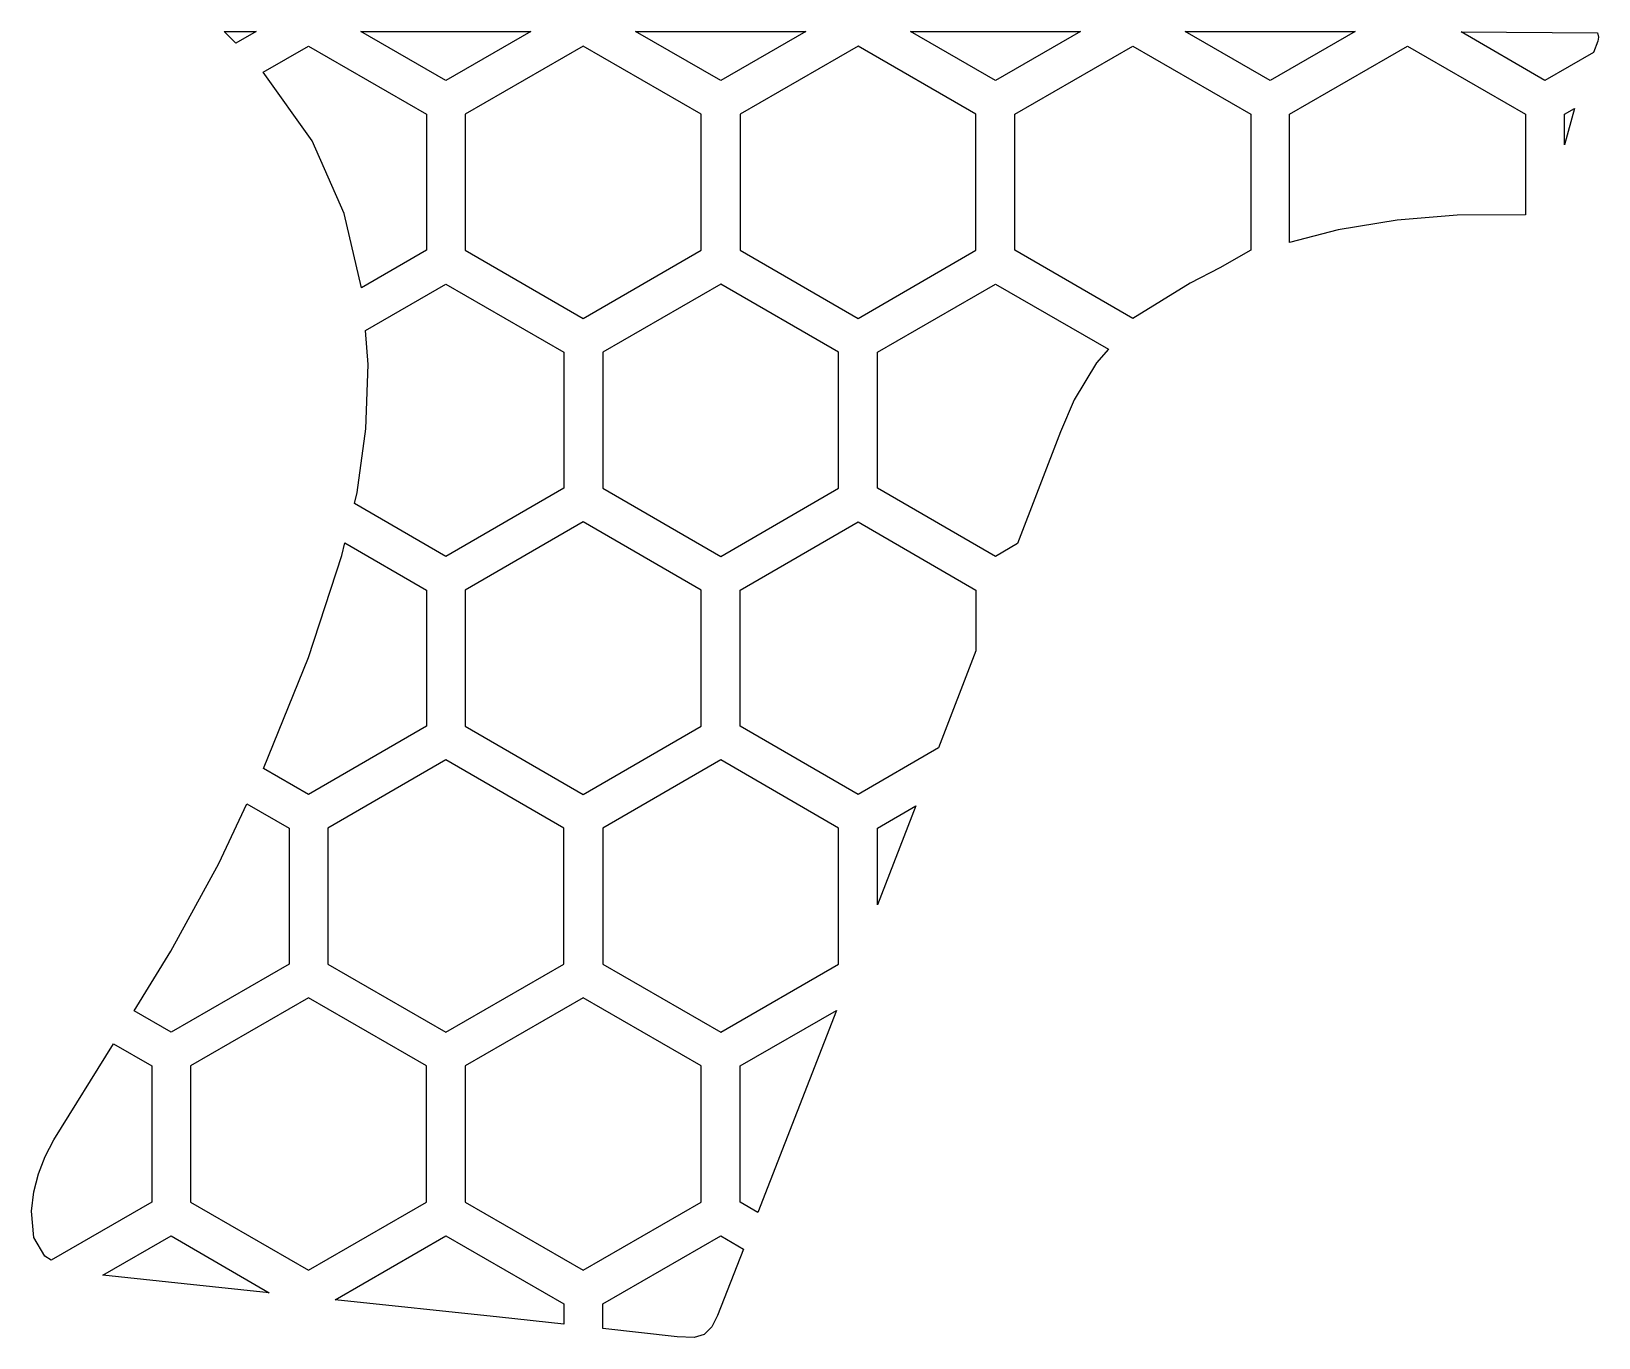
# Model space of a CAD drawing. Header units: millimetres. Extents: x 0 to 20.1, y 0 to 16.8.
import ezdxf

# ---------------------------------------------------------------- set-up
doc = ezdxf.new("R2010")
doc.units = ezdxf.units.MM

# ---------------------------------------------------------------- blocks, each defined once
blk = doc.blocks.new('HEX')
blk.add_lwpolyline([(1.516, 0.875), (0, 1.75), (-1.516, 0.875), (-1.516, -0.875), (0, -1.75), (1.516, -0.875)], close=True)

msp = doc.modelspace()

# ---------------------------------------------------------------- linework, layer by layer
for points in [[(2.89, 16.787), (2.626, 16.635), (2.48, 16.787), (2.48, 16.787), (2.89, 16.787)], [(6.421, 16.787), (5.328, 16.156), (4.234, 16.787), (6.421, 16.787)], [(9.952, 16.787), (8.859, 16.156), (7.765, 16.787), (9.952, 16.787)], [(11.297, 16.787), (13.483, 16.787), (12.39, 16.156), (11.297, 16.787)], [(14.828, 16.787), (17.012, 16.786), (15.921, 16.156), (14.828, 16.787)], [(20.126, 16.77), (20.142, 16.713), (20.132, 16.66), (20.076, 16.516), (19.452, 16.156), (18.373, 16.779), (20.126, 16.77)], [(4.022, 14.446), (3.61, 15.381), (2.979, 16.261), (3.562, 16.598), (5.078, 15.723), (5.078, 13.973), (4.243, 13.491), (4.022, 14.446)], [(15.273, 13.746), (14.893, 13.553), (14.155, 13.098), (12.64, 13.973), (12.64, 15.723), (14.155, 16.598), (15.671, 15.723), (15.671, 13.973), (15.273, 13.746)], [(19.202, 14.43), (18.322, 14.423), (17.554, 14.36), (16.795, 14.235), (16.171, 14.074), (16.171, 15.723), (17.687, 16.598), (19.202, 15.723), (19.202, 14.43)], [(19.83, 15.797), (19.702, 15.33), (19.702, 15.723), (19.83, 15.797)], [(4.186, 10.861), (4.3, 11.679), (4.329, 12.507), (4.295, 12.944), (5.328, 13.54), (6.843, 12.665), (6.843, 10.915), (5.328, 10.04), (4.152, 10.719), (4.186, 10.861)], [(13.69, 12.529), (13.403, 12.051), (13.227, 11.639), (12.675, 10.205), (12.39, 10.04), (10.874, 10.915), (10.874, 12.665), (12.39, 13.54), (13.841, 12.702), (13.69, 12.529)], [(12.14, 8.826), (11.656, 7.578), (10.624, 6.982), (9.109, 7.857), (9.109, 9.607), (10.624, 10.482), (12.14, 9.607), (12.14, 8.826)], [(2.985, 7.315), (3.56, 8.74), (3.992, 10.052), (4.03, 10.212), (5.078, 9.607), (5.078, 7.857), (3.562, 6.982), (2.985, 7.315)], [(1.322, 4.198), (1.793, 4.965), (2.408, 6.093), (2.771, 6.862), (3.312, 6.549), (3.312, 4.799), (1.797, 3.924), (1.322, 4.198)], [(11.367, 6.834), (10.874, 5.564), (10.874, 6.549), (11.367, 6.834)], [(10.348, 4.206), (9.338, 1.609), (9.109, 1.741), (9.109, 3.491), (10.348, 4.206)], [(0.175, 1.047), (0.034, 1.285), (0, 1.626), (0.032, 1.875), (0.092, 2.105), (0.179, 2.327), (0.291, 2.54), (1.055, 3.775), (1.547, 3.491), (1.547, 1.741), (0.256, 0.996), (0.175, 1.047)], [(3.057, 0.576), (1.962, 0.691), (0.919, 0.801), (1.797, 1.308), (3.057, 0.576)], [(6.843, 0.174), (6.015, 0.264), (3.906, 0.487), (5.328, 1.308), (6.843, 0.433), (6.843, 0.174)], [(9.154, 1.138), (8.82, 0.284), (8.746, 0.141), (8.648, 0.042), (8.519, 0), (8.299, 0.01), (7.343, 0.117), (7.343, 0.433), (8.859, 1.308), (9.154, 1.138)]]:
    msp.add_lwpolyline(points, close=True)

# ---------------------------------------------------------------- block references
for p in [(7.093, 14.848), (10.624, 14.848), (8.859, 11.79), (7.093, 8.732), (5.328, 5.674), (8.859, 5.674), (3.562, 2.616), (7.093, 2.616)]:
    msp.add_blockref('HEX', p)

doc.saveas('drawing.dxf')
